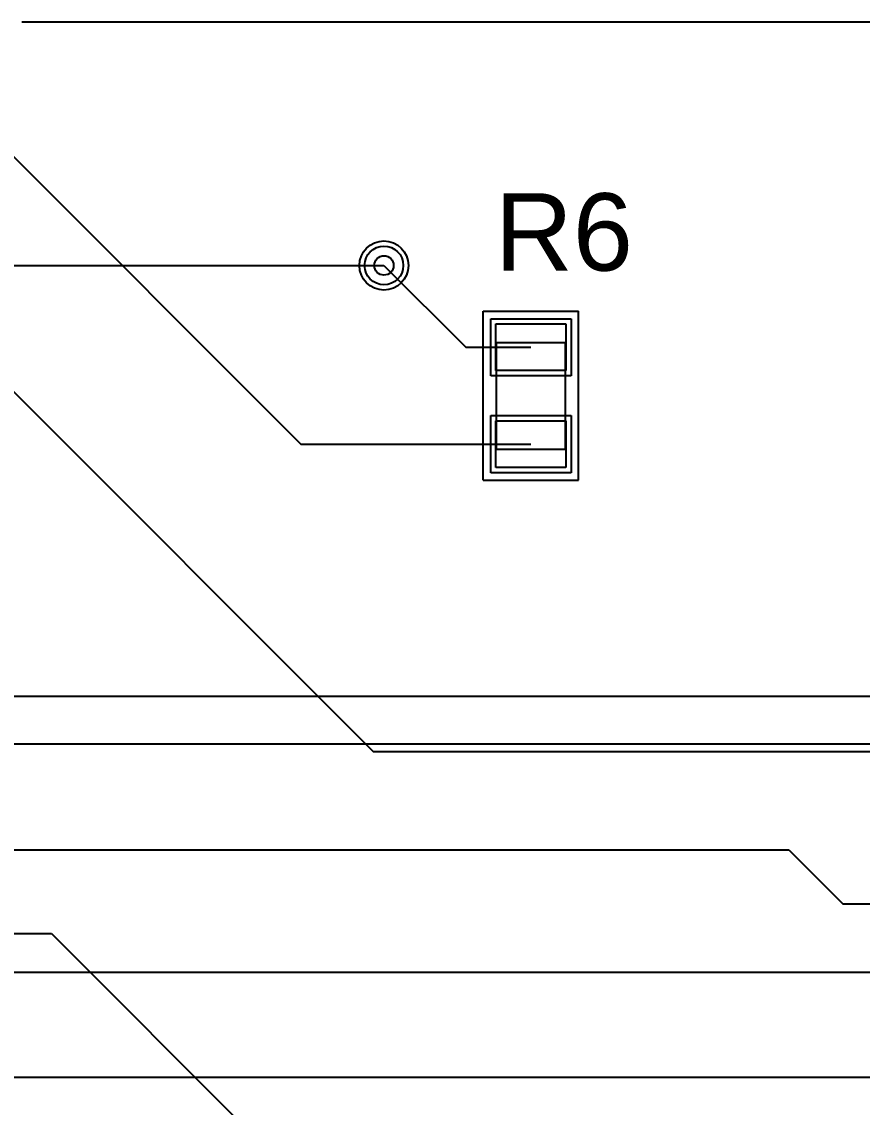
# Model space of a CAD drawing. Header units: millimetres. Extents: x 0 to 306, y 0 to 140.
# Drawn here: x 157.01 to 173.57, y 112.99 to 134.37 of the extents above; entities that cross this region are included whole.
import ezdxf

# ---------------------------------------------------------------- set-up
doc = ezdxf.new("R2010")
doc.units = ezdxf.units.MM
for name, color, linetype in [('BottomLayer', 5, 'Continuous'), ('BottomSolder', 6, 'Continuous'), ('Mechanical1', 6, 'Continuous'), ('Mechanical13', 56, 'Continuous'), ('Mechanical15', 56, 'Continuous'), ('TopLayer', 1, 'Continuous'), ('TopOverlay', 2, 'Continuous'), ('TopPaste', 8, 'Continuous'), ('TopSolder', 216, 'Continuous'), ('ViaHoleLayer', 16, 'Continuous')]:
    doc.layers.add(name, color=color, linetype=linetype)
doc.styles.add('Arial', font='arial.ttf', dxfattribs={"height": 0.2})

# ---------------------------------------------------------------- blocks, each defined once
blk = doc.blocks.new('RESC2012X60N_71')
at = {"layer": 'Mechanical13'}
for p, q in [((1.05, 0.68), (-1.05, 0.68)), ((-1.05, -0.68), (-1.05, 0.68)), ((1.05, -0.68), (1.05, 0.68)), ((1.05, -0.68), (-1.05, -0.68))]:
    blk.add_line(p, q, dxfattribs=at)
at = {"layer": 'Mechanical15'}
for p, q in [((1.665, 0.94), (-1.665, 0.94)), ((-1.665, -0.94), (-1.665, 0.94)), ((1.665, -0.94), (1.665, 0.94)), ((1.665, -0.94), (-1.665, -0.94))]:
    blk.add_line(p, q, dxfattribs=at)
at = {"layer": 'TopLayer'}
for p, q in [((-1.415, 0.69), (-0.495, 0.69)), ((-1.415, -0.69), (-1.415, 0.69)), ((-0.495, 0.69), (-0.495, -0.69)), ((0.495, 0.69), (1.415, 0.69)), ((0.495, -0.69), (0.495, 0.69)), ((1.415, 0.69), (1.415, -0.69)), ((-0.495, -0.69), (-1.415, -0.69)), ((1.415, -0.69), (0.495, -0.69))]:
    blk.add_line(p, q, dxfattribs=at)
at = {"layer": 'TopOverlay'}
for p, q in [((0.17, 0.68), (-0.17, 0.68)), ((0.17, -0.68), (-0.17, -0.68))]:
    blk.add_line(p, q, dxfattribs=at)
at = {"layer": 'TopPaste'}
for p, q in [((-1.415, 0.69), (-0.495, 0.69)), ((-1.415, -0.69), (-1.415, 0.69)), ((-0.495, 0.69), (-0.495, -0.69)), ((0.495, 0.69), (1.415, 0.69)), ((0.495, -0.69), (0.495, 0.69)), ((1.415, 0.69), (1.415, -0.69)), ((-0.495, -0.69), (-1.415, -0.69)), ((1.415, -0.69), (0.495, -0.69))]:
    blk.add_line(p, q, dxfattribs=at)
at = {"layer": 'TopSolder'}
for p, q in [((-1.517, 0.792), (-0.393, 0.792)), ((-1.517, -0.792), (-1.517, 0.792)), ((-0.393, 0.792), (-0.393, -0.792)), ((0.393, 0.792), (1.517, 0.792)), ((0.393, -0.792), (0.393, 0.792)), ((1.517, 0.792), (1.517, -0.792)), ((-0.393, -0.792), (-1.517, -0.792)), ((1.517, -0.792), (0.393, -0.792))]:
    blk.add_line(p, q, dxfattribs=at)

msp = doc.modelspace()

# ---------------------------------------------------------------- linework, layer by layer
at = {"layer": 'BottomLayer'}
for p, q in [((152.637, 129.565), (164.143, 129.565)), ((144.763, 121.082), (223.909, 121.082)), ((150.198, 120.142), (217, 120.142)), ((147.252, 115.646), (213.876, 115.646)), ((146.223, 113.578), (201.907, 113.578))]:
    msp.add_line(p, q, dxfattribs=at)
msp.add_circle((164.143, 129.565), 0.381, dxfattribs=at)
at = {"layer": 'BottomSolder'}
msp.add_circle((164.143, 129.565), 0.483, dxfattribs=at)
at = {"layer": 'Mechanical1'}
msp.add_line((157.005, 134.366), (248.318, 134.366), dxfattribs=at)
at = {"layer": 'TopLayer'}
for p, q in [((155.176, 133.376), (162.507, 126.045)), ((154.003, 129.918), (163.93, 119.991)), ((164.143, 129.565), (165.753, 127.955)), ((165.753, 127.955), (167.038, 127.955)), ((162.507, 126.045), (167.038, 126.045)), ((163.93, 119.991), (177.071, 119.991)), ((152.125, 118.059), (172.117, 118.059)), ((172.117, 118.059), (173.185, 116.991)), ((173.185, 116.991), (177.071, 116.991)), ((152.065, 116.408), (157.59, 116.408)), ((157.59, 116.408), (162.898, 111.1))]:
    msp.add_line(p, q, dxfattribs=at)
msp.add_circle((164.143, 129.565), 0.381, dxfattribs=at)
at = {"layer": 'TopSolder'}
msp.add_circle((164.143, 129.565), 0.483, dxfattribs=at)
at = {"layer": 'ViaHoleLayer'}
msp.add_circle((164.143, 129.565), 0.191, dxfattribs=at)

# ---------------------------------------------------------------- block references
at = {"rotation": 270}
msp.add_blockref('RESC2012X60N_71', (167.038, 127), dxfattribs=at)

# ---------------------------------------------------------------- texts
at = {"layer": 'TopOverlay', "style": 'Arial'}
msp.add_text('R6', height=1.524, dxfattribs=at).set_placement((166.327, 129.464))

doc.saveas('drawing.dxf')
